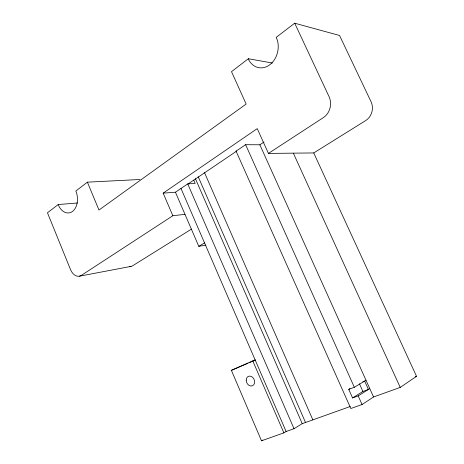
<?xml version="1.0" encoding="UTF-8"?>
<svg xmlns="http://www.w3.org/2000/svg" width="464" height="464" viewBox="0 0 464 464"><rect width="100%" height="100%" fill="white"/><g stroke="black" fill="none" stroke-linecap="round" stroke-linejoin="round"><path stroke-width="0.7" d="M77.529 202.983L58.203 204.549L47.461 212.779L70.528 269.607A11.258 7.726 79 0 0 81.333 275.401L172.846 215.737L184.985 214.327M139.954 179.493L87.389 182.166L75.8 191.052L76.311 192.166A15.213 10.376 83 0 1 72.981 211.05A15.213 10.376 83 0 1 59.247 206.869L58.203 204.549M272.345 63.017L248.339 58.742L231.501 71.653L246.14 104.058L98.977 210.047L87.389 182.166M172.846 215.737L163.16 193.146L257.236 128.621L268.436 153.416L313.739 152.94L365.696 120.57A13.723 12.087 -76.1 0 0 371.096 101.813L339.555 35.479L294.692 23.2L276.167 37.404L277.327 40.09A19.865 15.822 -79.9 0 1 269.485 64.995A19.865 15.822 -79.9 0 1 249.075 60.471L248.339 58.742M264.051 142.001L259.863 144.797L245.618 144.693L236.077 151.154L350.819 408.517L362.059 404.521L373.549 396.975L400.229 387.405L416.539 376.321L313.739 152.94M163.16 193.146L175.45 192.212L187.723 183.901L195.158 183.431L193.708 180.107M188.245 183.866L235.95 151.577M268.436 153.416L323.466 117.531A15.19 12.969 -80.4 0 0 329.075 96.674L294.692 23.2M349.966 388.641L348.737 389.371L352.565 397.938L358.191 395.885L369.773 388.606M352.565 397.938L362.9 391.477L368.433 389.447L364.663 381.072L362.825 381.762M191.574 229.054L132.855 265.64A10.394 7.563 79.3 0 1 129.688 266.498M255.119 359.855L231.379 370.33L261.505 440.8L283.875 432.866L286.114 431.508L294.008 428.701L302.226 423.667L350.262 406.499M348.737 389.371L354.334 387.278L366.009 380.26M175.45 192.212L198.789 246.338L204.537 242.898M261.505 440.8L262.74 440.063M231.379 370.33L247.979 363.254M249.307 362.686L251.297 361.833M252.625 361.27L255.281 360.139M415.176 376.814L416.539 376.321M79.454 276.19L131.005 266.388M198.789 246.338L205.836 245.091M236.077 151.154L236.576 151.148M293.329 153.155L400.229 387.405M259.863 144.797L373.549 396.975M359.443 383.786L362.9 391.477M245.618 144.693L354.334 387.278M358.191 395.885L362.059 404.521M204.415 172.417L312.846 419.874M198.227 176.772L305.521 422.489M195.431 178.721L302.226 423.667M187.723 183.901L294.008 428.701M180.989 188.459L286.114 431.508M252.77 360.859L283.875 432.866M246.187 380.039A5.139 4.031 66.1 0 0 252.433 385.787A5.139 4.031 66.1 0 0 252.636 377.354A5.139 4.031 66.1 0 0 246.187 380.039"/></g></svg>
